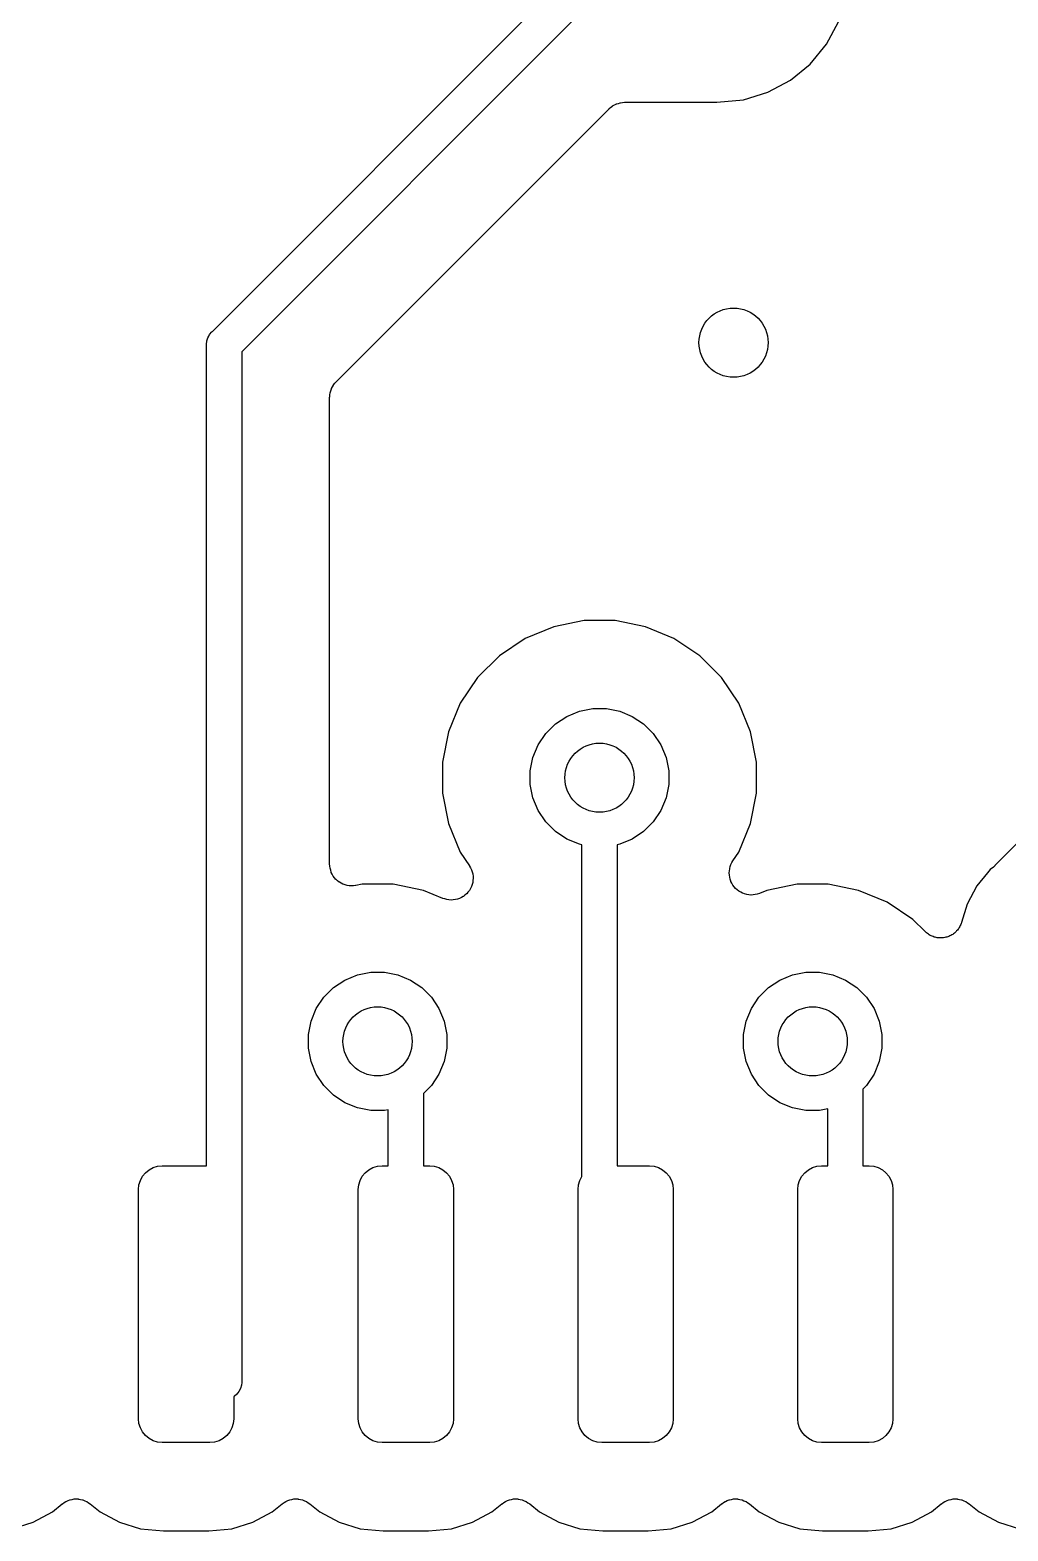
# Model space of a CAD drawing. Extents: x 1.79 to 9.66, y -5.89 to -1.5.
# Drawn here: x 5.6749 to 5.8974, y -2.2022 to -1.8607 of the extents above; entities that cross this region are included whole.
import ezdxf

# ---------------------------------------------------------------- set-up
doc = ezdxf.new("R2010")
doc.units = 0
doc.header["$MEASUREMENT"] = 0
doc.layers.add('BLACK', color=7, linetype='CONTINUOUS')

msp = doc.modelspace()

# ---------------------------------------------------------------- linework, layer by layer
at = {"layer": 'BLACK', "linetype": 'CONTINUOUS'}
for p, q in [((5.71641, -1.92924), (5.79025, -1.8554)), ((5.79996, -1.85699), (5.72309, -1.93386)), ((5.85615, -1.86389), (5.8589, -1.85876)), ((5.85246, -1.86839), (5.85615, -1.86389)), ((5.84796, -1.87209), (5.85246, -1.86839)), ((5.83726, -1.87652), (5.84283, -1.87483)), ((5.84283, -1.87483), (5.84796, -1.87209)), ((5.80668, -1.87857), (5.80671, -1.87853)), ((5.80671, -1.87853), (5.80707, -1.87824)), ((5.80707, -1.87824), (5.80743, -1.87795)), ((5.80743, -1.87795), (5.80745, -1.87794)), ((5.80745, -1.87794), (5.80748, -1.87792)), ((5.80748, -1.87792), (5.80789, -1.87771)), ((5.80789, -1.87771), (5.80829, -1.87749)), ((5.80829, -1.87749), (5.80832, -1.87748)), ((5.80832, -1.87748), (5.80834, -1.87747)), ((5.80834, -1.87747), (5.80879, -1.87734)), ((5.80879, -1.87734), (5.80923, -1.87721)), ((5.80923, -1.87721), (5.80925, -1.87721)), ((5.80925, -1.87721), (5.80928, -1.8772)), ((5.80928, -1.8772), (5.80974, -1.87716)), ((5.80974, -1.87716), (5.8102, -1.87711)), ((5.8102, -1.87711), (5.83122, -1.87711)), ((5.83122, -1.87711), (5.83726, -1.87652)), ((5.74456, -1.94068), (5.80666, -1.87858)), ((5.80666, -1.87858), (5.80667, -1.87857)), ((5.80667, -1.87857), (5.80668, -1.87857)), ((5.80668, -1.87857), (5.80668, -1.87857)), ((5.71575, -1.92997), (5.71625, -1.92936)), ((5.71625, -1.92936), (5.71641, -1.92924)), ((5.71508, -1.93221), (5.71515, -1.93142)), ((5.71509, -1.9324), (5.71508, -1.93221)), ((5.71509, -2.11909), (5.71509, -1.9324)), ((5.71515, -1.93142), (5.71538, -1.93067)), ((5.71538, -1.93067), (5.71558, -1.93029)), ((5.71558, -1.93029), (5.71575, -1.92997)), ((5.72309, -1.93386), (5.72309, -2.16846)), ((5.74315, -1.94369), (5.74319, -1.94323)), ((5.74319, -1.94323), (5.7432, -1.9432)), ((5.7432, -1.94318), (5.74334, -1.94274)), ((5.7432, -1.9432), (5.7432, -1.94318)), ((5.74334, -1.94274), (5.74348, -1.9423)), ((5.74348, -1.9423), (5.74349, -1.94227)), ((5.74349, -1.94227), (5.7435, -1.94225)), ((5.7435, -1.94225), (5.74372, -1.94184)), ((5.74372, -1.94184), (5.74394, -1.94144)), ((5.74394, -1.94144), (5.74396, -1.94142)), ((5.74396, -1.94142), (5.74397, -1.94139)), ((5.74397, -1.94139), (5.74427, -1.94104)), ((5.74427, -1.94104), (5.74456, -1.94068)), ((5.74309, -1.94422), (5.7431, -1.9442)), ((5.7431, -1.9442), (5.74309, -1.9442)), ((5.74309, -1.9442), (5.7431, -1.9442)), ((5.74309, -2.05043), (5.74309, -1.94422)), ((5.7431, -1.94415), (5.74315, -1.94369)), ((5.7431, -1.9442), (5.7431, -1.94415)), ((5.79407, -1.99643), (5.78757, -1.99912)), ((5.80098, -1.99505), (5.79407, -1.99643)), ((5.80802, -1.99505), (5.80098, -1.99505)), ((5.81493, -1.99643), (5.80802, -1.99505)), ((5.82143, -1.99912), (5.81493, -1.99643)), ((5.78757, -1.99912), (5.78171, -2.00303)), ((5.82729, -2.00303), (5.82143, -1.99912)), ((5.78171, -2.00303), (5.77673, -2.00801)), ((5.83227, -2.00801), (5.82729, -2.00303)), ((5.77673, -2.00801), (5.77282, -2.01387)), ((5.83618, -2.01387), (5.83227, -2.00801)), ((5.77282, -2.01387), (5.77013, -2.02037)), ((5.79991, -2.01566), (5.80295, -2.01505)), ((5.80295, -2.01505), (5.80605, -2.01505)), ((5.80605, -2.01505), (5.80909, -2.01566)), ((5.83887, -2.02037), (5.83618, -2.01387)), ((5.79227, -2.02076), (5.79446, -2.01857)), ((5.79446, -2.01857), (5.79704, -2.01684)), ((5.79704, -2.01684), (5.79991, -2.01566)), ((5.80909, -2.01566), (5.81196, -2.01684)), ((5.81196, -2.01684), (5.81454, -2.01857)), ((5.81454, -2.01857), (5.81673, -2.02076)), ((5.77013, -2.02037), (5.76875, -2.02728)), ((5.79054, -2.02334), (5.79227, -2.02076)), ((5.81673, -2.02076), (5.81846, -2.02334)), ((5.84025, -2.02728), (5.83887, -2.02037)), ((5.78936, -2.02621), (5.79054, -2.02334)), ((5.81846, -2.02334), (5.81964, -2.02621)), ((5.76875, -2.02728), (5.76875, -2.03432)), ((5.78875, -2.02925), (5.78936, -2.02621)), ((5.81964, -2.02621), (5.82025, -2.02925)), ((5.84025, -2.03432), (5.84025, -2.02728)), ((5.78875, -2.03235), (5.78875, -2.02925)), ((5.82025, -2.02925), (5.82025, -2.03235)), ((5.76875, -2.03432), (5.77013, -2.04123)), ((5.78936, -2.03539), (5.78875, -2.03235)), ((5.79054, -2.03826), (5.78936, -2.03539)), ((5.81964, -2.03539), (5.81846, -2.03826)), ((5.82025, -2.03235), (5.81964, -2.03539)), ((5.83887, -2.04123), (5.84025, -2.03432)), ((5.91114, -2.03413), (5.89447, -2.0508)), ((5.79227, -2.04084), (5.79054, -2.03826)), ((5.81846, -2.03826), (5.81673, -2.04084)), ((5.77013, -2.04123), (5.77282, -2.04773)), ((5.79446, -2.04303), (5.79227, -2.04084)), ((5.81673, -2.04084), (5.81454, -2.04303)), ((5.83618, -2.04773), (5.83887, -2.04123)), ((5.79704, -2.04476), (5.79446, -2.04303)), ((5.79991, -2.04594), (5.79704, -2.04476)), ((5.81196, -2.04476), (5.80909, -2.04594)), ((5.81454, -2.04303), (5.81196, -2.04476)), ((5.77282, -2.04773), (5.77491, -2.05085)), ((5.8005, -2.04606), (5.79991, -2.04594)), ((5.8005, -2.12154), (5.8005, -2.04606)), ((5.80909, -2.04594), (5.8085, -2.04606)), ((5.8085, -2.04606), (5.8085, -2.11909)), ((5.83486, -2.04971), (5.83618, -2.04773)), ((5.74314, -2.0509), (5.74309, -2.05043)), ((5.74318, -2.05137), (5.74314, -2.0509)), ((5.74319, -2.05138), (5.74318, -2.05137)), ((5.74319, -2.0514), (5.74319, -2.05138)), ((5.74333, -2.05185), (5.74319, -2.0514)), ((5.74346, -2.05231), (5.74333, -2.05185)), ((5.74347, -2.05232), (5.74346, -2.05231)), ((5.74347, -2.05233), (5.74347, -2.05232)), ((5.7437, -2.05275), (5.74347, -2.05233)), ((5.77491, -2.05085), (5.77494, -2.0509)), ((5.77494, -2.0509), (5.77494, -2.0509)), ((5.77494, -2.0509), (5.77494, -2.0509)), ((5.77494, -2.0509), (5.77494, -2.05091)), ((5.77494, -2.05091), (5.77517, -2.05134)), ((5.77517, -2.05134), (5.77539, -2.05177)), ((5.77539, -2.05177), (5.77539, -2.05177)), ((5.77539, -2.05177), (5.77539, -2.05178)), ((5.77539, -2.05178), (5.77553, -2.05224)), ((5.77553, -2.05224), (5.77566, -2.0527)), ((5.77566, -2.0527), (5.77566, -2.05271)), ((5.77566, -2.05271), (5.77566, -2.05272)), ((5.77566, -2.05272), (5.77571, -2.05319)), ((5.83402, -2.05246), (5.83407, -2.05198)), ((5.83402, -2.05247), (5.83402, -2.05246)), ((5.83406, -2.05296), (5.83402, -2.05247)), ((5.83402, -2.05247), (5.83402, -2.05247)), ((5.83407, -2.05198), (5.83411, -2.0515)), ((5.83411, -2.0515), (5.83412, -2.0515)), ((5.83412, -2.05149), (5.83426, -2.05102)), ((5.83412, -2.0515), (5.83412, -2.05149)), ((5.83426, -2.05102), (5.8344, -2.05057)), ((5.8344, -2.05056), (5.83463, -2.05013)), ((5.8344, -2.05057), (5.8344, -2.05056)), ((5.8344, -2.05056), (5.8344, -2.05056)), ((5.83463, -2.05013), (5.83486, -2.04971)), ((5.89278, -2.05245), (5.89038, -2.05538)), ((5.89338, -2.05172), (5.89278, -2.05245)), ((5.89278, -2.05245), (5.89278, -2.05245)), ((5.89411, -2.05113), (5.89338, -2.05172)), ((5.89426, -2.05098), (5.89411, -2.05113)), ((5.89442, -2.05085), (5.89426, -2.05098)), ((5.89447, -2.0508), (5.89442, -2.05085)), ((5.74391, -2.05317), (5.7437, -2.05275)), ((5.74392, -2.05318), (5.74391, -2.05317)), ((5.74393, -2.0532), (5.74392, -2.05318)), ((5.74423, -2.05356), (5.74393, -2.0532)), ((5.74453, -2.05393), (5.74423, -2.05356)), ((5.74454, -2.05394), (5.74453, -2.05393)), ((5.74455, -2.05395), (5.74454, -2.05394)), ((5.74491, -2.05425), (5.74455, -2.05395)), ((5.74527, -2.05456), (5.74491, -2.05425)), ((5.74529, -2.05456), (5.74527, -2.05456)), ((5.7453, -2.05457), (5.74529, -2.05456)), ((5.74572, -2.0548), (5.7453, -2.05457)), ((5.74613, -2.05503), (5.74572, -2.0548)), ((5.74614, -2.05503), (5.74613, -2.05503)), ((5.74616, -2.05504), (5.74614, -2.05503)), ((5.74661, -2.05518), (5.74616, -2.05504)), ((5.74706, -2.05532), (5.74661, -2.05518)), ((5.74707, -2.05532), (5.74706, -2.05532)), ((5.74709, -2.05533), (5.74707, -2.05532)), ((5.74756, -2.05538), (5.74709, -2.05533)), ((5.74803, -2.05543), (5.74756, -2.05538)), ((5.74804, -2.05543), (5.74803, -2.05543)), ((5.74806, -2.05543), (5.74804, -2.05543)), ((5.74853, -2.05539), (5.74806, -2.05543)), ((5.749, -2.05535), (5.74853, -2.05539)), ((5.74903, -2.05534), (5.749, -2.05535)), ((5.74907, -2.05533), (5.74903, -2.05534)), ((5.74903, -2.05534), (5.74903, -2.05534)), ((5.74903, -2.05534), (5.74903, -2.05534)), ((5.75048, -2.05505), (5.74907, -2.05533)), ((5.75752, -2.05505), (5.75048, -2.05505)), ((5.76443, -2.05643), (5.75752, -2.05505)), ((5.77512, -2.05602), (5.77489, -2.05644)), ((5.77535, -2.05559), (5.77512, -2.05602)), ((5.7755, -2.05512), (5.77535, -2.05558)), ((5.77535, -2.05558), (5.77535, -2.05558)), ((5.77535, -2.05558), (5.77535, -2.05559)), ((5.77564, -2.05466), (5.7755, -2.05512)), ((5.7757, -2.05417), (5.77564, -2.05465)), ((5.77564, -2.05465), (5.77564, -2.05465)), ((5.77564, -2.05465), (5.77564, -2.05466)), ((5.77575, -2.05369), (5.7757, -2.05417)), ((5.77571, -2.05319), (5.77575, -2.05368)), ((5.77575, -2.05368), (5.77575, -2.05368)), ((5.77575, -2.05368), (5.77575, -2.05369)), ((5.83411, -2.05343), (5.83406, -2.05296)), ((5.83411, -2.05344), (5.83411, -2.05343)), ((5.83411, -2.05345), (5.83411, -2.05344)), ((5.83424, -2.0539), (5.83411, -2.05345)), ((5.83438, -2.05437), (5.83424, -2.0539)), ((5.83439, -2.05437), (5.83438, -2.05437)), ((5.83439, -2.05438), (5.83439, -2.05437)), ((5.83462, -2.05481), (5.83439, -2.05438)), ((5.83484, -2.05523), (5.83462, -2.05481)), ((5.83484, -2.05524), (5.83484, -2.05523)), ((5.83515, -2.05562), (5.83484, -2.05524)), ((5.83484, -2.05524), (5.83484, -2.05524)), ((5.83545, -2.05599), (5.83515, -2.05562)), ((5.83546, -2.056), (5.83545, -2.05599)), ((5.83584, -2.05632), (5.83546, -2.056)), ((5.83546, -2.056), (5.83546, -2.056)), ((5.84948, -2.05505), (5.84257, -2.05643)), ((5.85652, -2.05505), (5.84948, -2.05505)), ((5.86343, -2.05643), (5.85652, -2.05505)), ((5.89038, -2.05538), (5.88815, -2.05955)), ((5.76884, -2.05825), (5.76443, -2.05643)), ((5.76929, -2.05839), (5.76884, -2.05825)), ((5.76976, -2.05853), (5.76929, -2.05839)), ((5.76977, -2.05854), (5.76976, -2.05853)), ((5.76976, -2.05853), (5.76976, -2.05853)), ((5.77024, -2.05858), (5.76977, -2.05854)), ((5.77073, -2.05863), (5.77024, -2.05858)), ((5.77074, -2.05863), (5.77073, -2.05863)), ((5.77073, -2.05863), (5.77073, -2.05863)), ((5.77121, -2.05859), (5.77074, -2.05863)), ((5.7717, -2.05854), (5.77121, -2.05859)), ((5.77171, -2.05854), (5.7717, -2.05854)), ((5.7717, -2.05854), (5.7717, -2.05854)), ((5.77217, -2.0584), (5.77171, -2.05854)), ((5.77263, -2.05826), (5.77217, -2.0584)), ((5.77264, -2.05826), (5.77263, -2.05826)), ((5.77265, -2.05826), (5.77264, -2.05826)), ((5.77306, -2.05804), (5.77265, -2.05826)), ((5.7735, -2.05781), (5.77306, -2.05804)), ((5.77351, -2.0578), (5.7735, -2.0578)), ((5.7735, -2.0578), (5.7735, -2.05781)), ((5.77388, -2.0575), (5.77351, -2.0578)), ((5.77426, -2.0572), (5.77388, -2.0575)), ((5.77427, -2.05719), (5.77426, -2.05719)), ((5.77426, -2.05719), (5.77426, -2.0572)), ((5.77457, -2.05681), (5.77427, -2.05719)), ((5.77488, -2.05645), (5.77457, -2.05681)), ((5.77489, -2.05644), (5.77488, -2.05644)), ((5.77488, -2.05644), (5.77488, -2.05645)), ((5.8362, -2.05662), (5.83584, -2.05632)), ((5.83621, -2.05662), (5.8362, -2.05662)), ((5.8362, -2.05662), (5.8362, -2.05662)), ((5.83663, -2.05685), (5.83621, -2.05662)), ((5.83705, -2.05709), (5.83663, -2.05685)), ((5.83706, -2.05709), (5.83705, -2.05709)), ((5.83707, -2.05709), (5.83706, -2.05709)), ((5.83752, -2.05723), (5.83707, -2.05709)), ((5.83799, -2.05738), (5.83752, -2.05723)), ((5.838, -2.05738), (5.83799, -2.05738)), ((5.83799, -2.05738), (5.83799, -2.05738)), ((5.83847, -2.05743), (5.838, -2.05738)), ((5.83896, -2.05749), (5.83847, -2.05743)), ((5.83897, -2.05749), (5.83896, -2.05749)), ((5.83896, -2.05749), (5.83896, -2.05749)), ((5.83944, -2.05744), (5.83897, -2.05749)), ((5.83993, -2.0574), (5.83944, -2.05744)), ((5.83994, -2.0574), (5.83993, -2.0574)), ((5.83993, -2.0574), (5.83993, -2.0574)), ((5.8404, -2.05727), (5.83994, -2.0574)), ((5.84087, -2.05713), (5.8404, -2.05727)), ((5.84088, -2.05713), (5.84087, -2.05713)), ((5.84093, -2.05711), (5.84088, -2.05713)), ((5.84088, -2.05713), (5.84088, -2.05713)), ((5.84088, -2.05713), (5.84088, -2.05713)), ((5.84257, -2.05643), (5.84093, -2.05711)), ((5.86993, -2.05912), (5.86343, -2.05643)), ((5.87579, -2.06303), (5.86993, -2.05912)), ((5.88815, -2.05955), (5.88689, -2.06373)), ((5.87857, -2.06581), (5.87579, -2.06303)), ((5.87874, -2.06596), (5.87857, -2.06581)), ((5.87891, -2.06612), (5.87874, -2.06596)), ((5.87912, -2.06627), (5.87891, -2.06612)), ((5.87932, -2.06643), (5.87912, -2.06627)), ((5.88503, -2.0663), (5.88485, -2.06645)), ((5.88523, -2.06617), (5.88503, -2.0663)), ((5.88541, -2.066), (5.88523, -2.06617)), ((5.88561, -2.06583), (5.88541, -2.066)), ((5.88576, -2.06566), (5.88561, -2.06583)), ((5.88593, -2.06549), (5.88576, -2.06566)), ((5.88607, -2.06528), (5.88593, -2.06549)), ((5.88624, -2.06508), (5.88607, -2.06528)), ((5.88635, -2.06488), (5.88624, -2.06508)), ((5.88648, -2.06469), (5.88635, -2.06488)), ((5.88658, -2.06445), (5.88648, -2.06469)), ((5.8867, -2.06423), (5.88658, -2.06445)), ((5.88677, -2.06401), (5.8867, -2.06423)), ((5.88686, -2.06379), (5.88677, -2.06401)), ((5.88689, -2.06373), (5.88686, -2.06379)), ((5.87952, -2.06654), (5.87932, -2.06643)), ((5.87972, -2.06667), (5.87952, -2.06654)), ((5.87995, -2.06677), (5.87972, -2.06667)), ((5.88018, -2.06689), (5.87995, -2.06677)), ((5.8804, -2.06696), (5.88018, -2.06689)), ((5.88062, -2.06705), (5.8804, -2.06696)), ((5.88087, -2.0671), (5.88062, -2.06705)), ((5.88111, -2.06718), (5.88087, -2.0671)), ((5.88134, -2.0672), (5.88111, -2.06718)), ((5.88157, -2.06725), (5.88134, -2.0672)), ((5.88183, -2.06725), (5.88157, -2.06725)), ((5.88208, -2.06727), (5.88183, -2.06725)), ((5.88231, -2.06725), (5.88208, -2.06727)), ((5.88255, -2.06725), (5.88231, -2.06725)), ((5.8828, -2.06721), (5.88255, -2.06725)), ((5.88305, -2.06718), (5.8828, -2.06721)), ((5.88328, -2.06712), (5.88305, -2.06718)), ((5.88351, -2.06707), (5.88328, -2.06712)), ((5.88374, -2.06698), (5.88351, -2.06707)), ((5.88399, -2.0669), (5.88374, -2.06698)), ((5.8842, -2.0668), (5.88399, -2.0669)), ((5.88441, -2.06671), (5.8842, -2.0668)), ((5.88463, -2.06657), (5.88441, -2.06671)), ((5.88485, -2.06645), (5.88463, -2.06657)), ((5.74654, -2.07684), (5.74941, -2.07566)), ((5.74941, -2.07566), (5.75245, -2.07505)), ((5.75245, -2.07505), (5.75555, -2.07505)), ((5.75555, -2.07505), (5.75859, -2.07566)), ((5.75859, -2.07566), (5.76146, -2.07684)), ((5.84554, -2.07684), (5.84841, -2.07566)), ((5.84841, -2.07566), (5.85145, -2.07505)), ((5.85145, -2.07505), (5.85455, -2.07505)), ((5.85455, -2.07505), (5.85759, -2.07566)), ((5.85759, -2.07566), (5.86046, -2.07684)), ((5.74177, -2.08076), (5.74396, -2.07857)), ((5.74396, -2.07857), (5.74654, -2.07684)), ((5.76146, -2.07684), (5.76404, -2.07857)), ((5.76404, -2.07857), (5.76623, -2.08076)), ((5.84077, -2.08076), (5.84296, -2.07857)), ((5.84296, -2.07857), (5.84554, -2.07684)), ((5.86046, -2.07684), (5.86304, -2.07857)), ((5.86304, -2.07857), (5.86523, -2.08076)), ((5.73886, -2.08621), (5.74004, -2.08334)), ((5.74004, -2.08334), (5.74177, -2.08076)), ((5.76623, -2.08076), (5.76796, -2.08334)), ((5.76796, -2.08334), (5.76914, -2.08621)), ((5.83786, -2.08621), (5.83904, -2.08334)), ((5.83904, -2.08334), (5.84077, -2.08076)), ((5.86523, -2.08076), (5.86696, -2.08334)), ((5.86696, -2.08334), (5.86814, -2.08621)), ((5.73825, -2.08925), (5.73886, -2.08621)), ((5.76914, -2.08621), (5.76975, -2.08925)), ((5.83725, -2.08925), (5.83786, -2.08621)), ((5.86814, -2.08621), (5.86875, -2.08925)), ((5.73825, -2.09235), (5.73825, -2.08925)), ((5.76975, -2.08925), (5.76975, -2.09235)), ((5.83725, -2.09235), (5.83725, -2.08925)), ((5.86875, -2.08925), (5.86875, -2.09235)), ((5.73886, -2.09539), (5.73825, -2.09235)), ((5.76975, -2.09235), (5.76914, -2.09539)), ((5.83786, -2.09539), (5.83725, -2.09235)), ((5.86875, -2.09235), (5.86814, -2.09539)), ((5.74004, -2.09826), (5.73886, -2.09539)), ((5.76914, -2.09539), (5.76796, -2.09826)), ((5.83904, -2.09826), (5.83786, -2.09539)), ((5.86814, -2.09539), (5.86696, -2.09826)), ((5.74177, -2.10084), (5.74004, -2.09826)), ((5.76796, -2.09826), (5.76623, -2.10084)), ((5.84077, -2.10084), (5.83904, -2.09826)), ((5.86696, -2.09826), (5.86523, -2.10084)), ((5.74396, -2.10303), (5.74177, -2.10084)), ((5.74654, -2.10476), (5.74396, -2.10303)), ((5.76623, -2.10084), (5.76443, -2.10264)), ((5.76443, -2.10264), (5.76443, -2.11909)), ((5.84296, -2.10303), (5.84077, -2.10084)), ((5.84554, -2.10476), (5.84296, -2.10303)), ((5.86523, -2.10084), (5.86443, -2.10164)), ((5.86443, -2.10164), (5.86443, -2.11909)), ((5.74941, -2.10594), (5.74654, -2.10476)), ((5.75245, -2.10655), (5.74941, -2.10594)), ((5.75555, -2.10655), (5.75245, -2.10655)), ((5.75643, -2.10637), (5.75555, -2.10655)), ((5.75643, -2.11909), (5.75643, -2.10637)), ((5.84841, -2.10594), (5.84554, -2.10476)), ((5.85145, -2.10655), (5.84841, -2.10594)), ((5.85455, -2.10655), (5.85145, -2.10655)), ((5.85643, -2.10617), (5.85455, -2.10655)), ((5.85643, -2.11909), (5.85643, -2.10617)), ((5.70052, -2.1215), (5.70119, -2.12068)), ((5.70119, -2.12068), (5.70201, -2.12001)), ((5.70201, -2.12001), (5.70295, -2.11951)), ((5.70295, -2.11951), (5.70396, -2.1192)), ((5.70396, -2.1192), (5.70502, -2.11909)), ((5.70502, -2.11909), (5.71509, -2.11909)), ((5.75052, -2.1215), (5.75119, -2.12068)), ((5.75119, -2.12068), (5.75201, -2.12001)), ((5.75201, -2.12001), (5.75295, -2.11951)), ((5.75295, -2.11951), (5.75396, -2.1192)), ((5.75396, -2.1192), (5.75502, -2.11909)), ((5.75502, -2.11909), (5.75643, -2.11909)), ((5.76443, -2.11909), (5.76585, -2.11909)), ((5.76585, -2.11909), (5.7669, -2.1192)), ((5.7669, -2.1192), (5.76792, -2.11951)), ((5.76792, -2.11951), (5.76885, -2.12001)), ((5.76885, -2.12001), (5.76967, -2.12068)), ((5.76967, -2.12068), (5.77035, -2.1215)), ((5.8085, -2.11909), (5.81585, -2.11909)), ((5.81585, -2.11909), (5.8169, -2.1192)), ((5.8169, -2.1192), (5.81792, -2.11951)), ((5.81792, -2.11951), (5.81885, -2.12001)), ((5.81885, -2.12001), (5.81967, -2.12068)), ((5.81967, -2.12068), (5.82035, -2.1215)), ((5.85052, -2.1215), (5.85119, -2.12068)), ((5.85119, -2.12068), (5.85201, -2.12001)), ((5.85201, -2.12001), (5.85295, -2.11951)), ((5.85295, -2.11951), (5.85396, -2.1192)), ((5.85396, -2.1192), (5.85502, -2.11909)), ((5.85502, -2.11909), (5.85643, -2.11909)), ((5.86443, -2.11909), (5.86585, -2.11909)), ((5.86585, -2.11909), (5.8669, -2.1192)), ((5.8669, -2.1192), (5.86792, -2.11951)), ((5.86792, -2.11951), (5.86885, -2.12001)), ((5.86885, -2.12001), (5.86967, -2.12068)), ((5.86967, -2.12068), (5.87035, -2.1215)), ((5.69961, -2.12451), (5.69971, -2.12345)), ((5.69971, -2.12345), (5.70002, -2.12244)), ((5.70002, -2.12244), (5.70052, -2.1215)), ((5.74961, -2.12451), (5.74971, -2.12345)), ((5.74971, -2.12345), (5.75002, -2.12244)), ((5.75002, -2.12244), (5.75052, -2.1215)), ((5.77035, -2.1215), (5.77085, -2.12244)), ((5.77085, -2.12244), (5.77116, -2.12345)), ((5.77116, -2.12345), (5.77126, -2.12451)), ((5.79961, -2.12451), (5.79971, -2.12345)), ((5.79971, -2.12345), (5.80002, -2.12244)), ((5.80002, -2.12244), (5.8005, -2.12154)), ((5.82035, -2.1215), (5.82085, -2.12244)), ((5.82085, -2.12244), (5.82116, -2.12345)), ((5.82116, -2.12345), (5.82126, -2.12451)), ((5.84961, -2.12451), (5.84971, -2.12345)), ((5.84971, -2.12345), (5.85002, -2.12244)), ((5.85002, -2.12244), (5.85052, -2.1215)), ((5.87035, -2.1215), (5.87085, -2.12244)), ((5.87085, -2.12244), (5.87116, -2.12345)), ((5.87116, -2.12345), (5.87126, -2.12451)), ((5.69961, -2.17667), (5.69961, -2.12451)), ((5.74961, -2.17667), (5.74961, -2.12451)), ((5.77126, -2.12451), (5.77126, -2.17667)), ((5.79961, -2.17667), (5.79961, -2.12451)), ((5.82126, -2.12451), (5.82126, -2.17667)), ((5.84961, -2.17667), (5.84961, -2.12451)), ((5.87126, -2.12451), (5.87126, -2.17667)), ((5.72309, -2.16846), (5.72304, -2.16905)), ((5.72133, -2.17161), (5.72126, -2.17164)), ((5.72126, -2.17164), (5.72126, -2.17667)), ((5.72194, -2.17111), (5.72133, -2.17161)), ((5.72244, -2.1705), (5.72194, -2.17111)), ((5.72281, -2.1698), (5.72244, -2.1705)), ((5.72304, -2.16905), (5.72281, -2.1698)), ((5.69971, -2.17773), (5.69961, -2.17667)), ((5.70002, -2.17874), (5.69971, -2.17773)), ((5.70052, -2.17968), (5.70002, -2.17874)), ((5.72085, -2.17874), (5.72035, -2.17968)), ((5.72116, -2.17773), (5.72085, -2.17874)), ((5.72126, -2.17667), (5.72116, -2.17773)), ((5.74971, -2.17773), (5.74961, -2.17667)), ((5.75002, -2.17874), (5.74971, -2.17773)), ((5.75052, -2.17968), (5.75002, -2.17874)), ((5.77085, -2.17874), (5.77035, -2.17968)), ((5.77116, -2.17773), (5.77085, -2.17874)), ((5.77126, -2.17667), (5.77116, -2.17773)), ((5.79971, -2.17773), (5.79961, -2.17667)), ((5.80002, -2.17874), (5.79971, -2.17773)), ((5.80052, -2.17968), (5.80002, -2.17874)), ((5.82085, -2.17874), (5.82035, -2.17968)), ((5.82116, -2.17773), (5.82085, -2.17874)), ((5.82126, -2.17667), (5.82116, -2.17773)), ((5.84971, -2.17773), (5.84961, -2.17667)), ((5.85002, -2.17874), (5.84971, -2.17773)), ((5.85052, -2.17968), (5.85002, -2.17874)), ((5.87085, -2.17874), (5.87035, -2.17968)), ((5.87116, -2.17773), (5.87085, -2.17874)), ((5.87126, -2.17667), (5.87116, -2.17773)), ((5.70119, -2.1805), (5.70052, -2.17968)), ((5.70201, -2.18117), (5.70119, -2.1805)), ((5.70295, -2.18167), (5.70201, -2.18117)), ((5.70396, -2.18198), (5.70295, -2.18167)), ((5.70502, -2.18209), (5.70396, -2.18198)), ((5.71585, -2.18209), (5.70502, -2.18209)), ((5.7169, -2.18198), (5.71585, -2.18209)), ((5.71792, -2.18167), (5.7169, -2.18198)), ((5.71885, -2.18117), (5.71792, -2.18167)), ((5.71967, -2.1805), (5.71885, -2.18117)), ((5.72035, -2.17968), (5.71967, -2.1805)), ((5.75119, -2.1805), (5.75052, -2.17968)), ((5.75201, -2.18117), (5.75119, -2.1805)), ((5.75295, -2.18167), (5.75201, -2.18117)), ((5.75396, -2.18198), (5.75295, -2.18167)), ((5.75502, -2.18209), (5.75396, -2.18198)), ((5.76585, -2.18209), (5.75502, -2.18209)), ((5.7669, -2.18198), (5.76585, -2.18209)), ((5.76792, -2.18167), (5.7669, -2.18198)), ((5.76885, -2.18117), (5.76792, -2.18167)), ((5.76967, -2.1805), (5.76885, -2.18117)), ((5.77035, -2.17968), (5.76967, -2.1805)), ((5.80119, -2.1805), (5.80052, -2.17968)), ((5.80201, -2.18117), (5.80119, -2.1805)), ((5.80295, -2.18167), (5.80201, -2.18117)), ((5.80396, -2.18198), (5.80295, -2.18167)), ((5.80502, -2.18209), (5.80396, -2.18198)), ((5.81585, -2.18209), (5.80502, -2.18209)), ((5.8169, -2.18198), (5.81585, -2.18209)), ((5.81792, -2.18167), (5.8169, -2.18198)), ((5.81885, -2.18117), (5.81792, -2.18167)), ((5.81967, -2.1805), (5.81885, -2.18117)), ((5.82035, -2.17968), (5.81967, -2.1805)), ((5.85119, -2.1805), (5.85052, -2.17968)), ((5.85201, -2.18117), (5.85119, -2.1805)), ((5.85295, -2.18167), (5.85201, -2.18117)), ((5.85396, -2.18198), (5.85295, -2.18167)), ((5.85502, -2.18209), (5.85396, -2.18198)), ((5.86585, -2.18209), (5.85502, -2.18209)), ((5.8669, -2.18198), (5.86585, -2.18209)), ((5.86792, -2.18167), (5.8669, -2.18198)), ((5.86885, -2.18117), (5.86792, -2.18167)), ((5.86967, -2.1805), (5.86885, -2.18117)), ((5.87035, -2.17968), (5.86967, -2.1805)), ((5.68002, -2.19788), (5.68226, -2.19604)), ((5.68226, -2.19604), (5.68228, -2.19603)), ((5.68228, -2.19603), (5.68228, -2.19602)), ((5.68228, -2.19602), (5.68229, -2.19602)), ((5.68229, -2.19602), (5.68232, -2.196)), ((5.68232, -2.196), (5.68271, -2.19574)), ((5.68271, -2.19574), (5.6831, -2.19549)), ((5.6831, -2.19549), (5.68312, -2.19548)), ((5.68312, -2.19548), (5.68313, -2.19547)), ((5.68313, -2.19547), (5.68357, -2.1953)), ((5.68357, -2.1953), (5.684, -2.19512)), ((5.684, -2.19512), (5.68402, -2.19511)), ((5.68402, -2.19511), (5.68404, -2.19511)), ((5.68404, -2.19511), (5.6845, -2.19502)), ((5.6845, -2.19502), (5.68496, -2.19493)), ((5.68496, -2.19493), (5.68498, -2.19493)), ((5.68498, -2.19493), (5.685, -2.19493)), ((5.685, -2.19493), (5.68546, -2.19493)), ((5.68546, -2.19493), (5.68594, -2.19493)), ((5.68594, -2.19493), (5.68596, -2.19494)), ((5.68596, -2.19494), (5.68598, -2.19494)), ((5.68598, -2.19494), (5.68643, -2.19503)), ((5.68643, -2.19503), (5.68689, -2.19513)), ((5.68689, -2.19513), (5.68691, -2.19513)), ((5.68691, -2.19513), (5.68693, -2.19514)), ((5.68693, -2.19514), (5.68736, -2.19532)), ((5.68736, -2.19532), (5.68779, -2.1955)), ((5.68779, -2.1955), (5.68781, -2.19551)), ((5.68781, -2.19551), (5.68783, -2.19552)), ((5.68783, -2.19552), (5.68821, -2.19578)), ((5.68821, -2.19578), (5.68861, -2.19604)), ((5.68861, -2.19604), (5.69085, -2.19788)), ((5.73002, -2.19788), (5.73226, -2.19604)), ((5.73226, -2.19604), (5.73228, -2.19603)), ((5.73228, -2.19603), (5.73228, -2.19602)), ((5.73228, -2.19602), (5.73229, -2.19602)), ((5.73229, -2.19602), (5.73232, -2.196)), ((5.73232, -2.196), (5.73271, -2.19574)), ((5.73271, -2.19574), (5.7331, -2.19549)), ((5.7331, -2.19549), (5.73312, -2.19548)), ((5.73312, -2.19548), (5.73313, -2.19547)), ((5.73313, -2.19547), (5.73357, -2.1953)), ((5.73357, -2.1953), (5.734, -2.19512)), ((5.734, -2.19512), (5.73402, -2.19511)), ((5.73402, -2.19511), (5.73404, -2.19511)), ((5.73404, -2.19511), (5.7345, -2.19502)), ((5.7345, -2.19502), (5.73496, -2.19493)), ((5.73496, -2.19493), (5.73498, -2.19493)), ((5.73498, -2.19493), (5.735, -2.19493)), ((5.735, -2.19493), (5.73546, -2.19493)), ((5.73546, -2.19493), (5.73594, -2.19493)), ((5.73594, -2.19493), (5.73596, -2.19494)), ((5.73596, -2.19494), (5.73598, -2.19494)), ((5.73598, -2.19494), (5.73643, -2.19503)), ((5.73643, -2.19503), (5.73689, -2.19513)), ((5.73689, -2.19513), (5.73691, -2.19513)), ((5.73691, -2.19513), (5.73693, -2.19514)), ((5.73693, -2.19514), (5.73736, -2.19532)), ((5.73736, -2.19532), (5.73779, -2.1955)), ((5.73779, -2.1955), (5.73781, -2.19551)), ((5.73781, -2.19551), (5.73783, -2.19552)), ((5.73783, -2.19552), (5.73821, -2.19578)), ((5.73821, -2.19578), (5.73861, -2.19604)), ((5.73861, -2.19604), (5.74085, -2.19788)), ((5.78002, -2.19788), (5.78226, -2.19604)), ((5.78226, -2.19604), (5.78228, -2.19603)), ((5.78228, -2.19603), (5.78228, -2.19602)), ((5.78228, -2.19602), (5.78229, -2.19602)), ((5.78229, -2.19602), (5.78232, -2.196)), ((5.78232, -2.196), (5.78271, -2.19574)), ((5.78271, -2.19574), (5.7831, -2.19549)), ((5.7831, -2.19549), (5.78312, -2.19548)), ((5.78312, -2.19548), (5.78313, -2.19547)), ((5.78313, -2.19547), (5.78357, -2.1953)), ((5.78357, -2.1953), (5.784, -2.19512)), ((5.784, -2.19512), (5.78402, -2.19511)), ((5.78402, -2.19511), (5.78404, -2.19511)), ((5.78404, -2.19511), (5.7845, -2.19502)), ((5.7845, -2.19502), (5.78496, -2.19493)), ((5.78496, -2.19493), (5.78498, -2.19493)), ((5.78498, -2.19493), (5.785, -2.19493)), ((5.785, -2.19493), (5.78546, -2.19493)), ((5.78546, -2.19493), (5.78594, -2.19493)), ((5.78594, -2.19493), (5.78596, -2.19494)), ((5.78596, -2.19494), (5.78598, -2.19494)), ((5.78598, -2.19494), (5.78643, -2.19503)), ((5.78643, -2.19503), (5.78689, -2.19513)), ((5.78689, -2.19513), (5.78691, -2.19513)), ((5.78691, -2.19513), (5.78693, -2.19514)), ((5.78693, -2.19514), (5.78736, -2.19532)), ((5.78736, -2.19532), (5.78779, -2.1955)), ((5.78779, -2.1955), (5.78781, -2.19551)), ((5.78781, -2.19551), (5.78783, -2.19552)), ((5.78783, -2.19552), (5.78821, -2.19578)), ((5.78821, -2.19578), (5.78861, -2.19604)), ((5.78861, -2.19604), (5.79085, -2.19788)), ((5.83002, -2.19788), (5.83226, -2.19604)), ((5.83226, -2.19604), (5.83228, -2.19603)), ((5.83228, -2.19603), (5.83228, -2.19602)), ((5.83228, -2.19602), (5.83229, -2.19602)), ((5.83229, -2.19602), (5.83232, -2.196)), ((5.83232, -2.196), (5.83271, -2.19574)), ((5.83271, -2.19574), (5.8331, -2.19549)), ((5.8331, -2.19549), (5.83312, -2.19548)), ((5.83312, -2.19548), (5.83313, -2.19547)), ((5.83313, -2.19547), (5.83357, -2.1953)), ((5.83357, -2.1953), (5.834, -2.19512)), ((5.834, -2.19512), (5.83402, -2.19511)), ((5.83402, -2.19511), (5.83404, -2.19511)), ((5.83404, -2.19511), (5.8345, -2.19502)), ((5.8345, -2.19502), (5.83496, -2.19493)), ((5.83496, -2.19493), (5.83498, -2.19493)), ((5.83498, -2.19493), (5.835, -2.19493)), ((5.835, -2.19493), (5.83546, -2.19493)), ((5.83546, -2.19493), (5.83594, -2.19493)), ((5.83594, -2.19493), (5.83596, -2.19494)), ((5.83596, -2.19494), (5.83598, -2.19494)), ((5.83598, -2.19494), (5.83643, -2.19503)), ((5.83643, -2.19503), (5.83689, -2.19513)), ((5.83689, -2.19513), (5.83691, -2.19513)), ((5.83691, -2.19513), (5.83693, -2.19514)), ((5.83693, -2.19514), (5.83736, -2.19532)), ((5.83736, -2.19532), (5.83779, -2.1955)), ((5.83779, -2.1955), (5.83781, -2.19551)), ((5.83781, -2.19551), (5.83783, -2.19552)), ((5.83783, -2.19552), (5.83821, -2.19578)), ((5.83821, -2.19578), (5.83861, -2.19604)), ((5.83861, -2.19604), (5.84085, -2.19788)), ((5.88002, -2.19788), (5.88226, -2.19604)), ((5.88226, -2.19604), (5.88228, -2.19603)), ((5.88228, -2.19603), (5.88228, -2.19602)), ((5.88228, -2.19602), (5.88229, -2.19602)), ((5.88229, -2.19602), (5.88232, -2.196)), ((5.88232, -2.196), (5.88271, -2.19574)), ((5.88271, -2.19574), (5.8831, -2.19549)), ((5.8831, -2.19549), (5.88312, -2.19548)), ((5.88312, -2.19548), (5.88313, -2.19547)), ((5.88313, -2.19547), (5.88357, -2.1953)), ((5.88357, -2.1953), (5.884, -2.19512)), ((5.884, -2.19512), (5.88402, -2.19511)), ((5.88402, -2.19511), (5.88404, -2.19511)), ((5.88404, -2.19511), (5.8845, -2.19502)), ((5.8845, -2.19502), (5.88496, -2.19493)), ((5.88496, -2.19493), (5.88498, -2.19493)), ((5.88498, -2.19493), (5.885, -2.19493)), ((5.885, -2.19493), (5.88546, -2.19493)), ((5.88546, -2.19493), (5.88594, -2.19493)), ((5.88594, -2.19493), (5.88596, -2.19494)), ((5.88596, -2.19494), (5.88598, -2.19494)), ((5.88598, -2.19494), (5.88643, -2.19503)), ((5.88643, -2.19503), (5.88689, -2.19513)), ((5.88689, -2.19513), (5.88691, -2.19513)), ((5.88691, -2.19513), (5.88693, -2.19514)), ((5.88693, -2.19514), (5.88736, -2.19532)), ((5.88736, -2.19532), (5.88779, -2.1955)), ((5.88779, -2.1955), (5.88781, -2.19551)), ((5.88781, -2.19551), (5.88783, -2.19552)), ((5.88783, -2.19552), (5.88821, -2.19578)), ((5.88821, -2.19578), (5.88861, -2.19604)), ((5.88861, -2.19604), (5.89085, -2.19788)), ((5.67561, -2.20024), (5.68002, -2.19788)), ((5.69085, -2.19788), (5.69526, -2.20024)), ((5.72561, -2.20024), (5.73002, -2.19788)), ((5.74085, -2.19788), (5.74526, -2.20024)), ((5.77561, -2.20024), (5.78002, -2.19788)), ((5.79085, -2.19788), (5.79526, -2.20024)), ((5.82561, -2.20024), (5.83002, -2.19788)), ((5.84085, -2.19788), (5.84526, -2.20024)), ((5.87561, -2.20024), (5.88002, -2.19788)), ((5.89085, -2.19788), (5.89526, -2.20024)), ((5.67082, -2.20169), (5.67561, -2.20024)), ((5.69526, -2.20024), (5.70004, -2.20169)), ((5.70004, -2.20169), (5.70527, -2.20221)), ((5.70527, -2.20221), (5.7156, -2.20221)), ((5.7156, -2.20221), (5.72082, -2.20169)), ((5.72082, -2.20169), (5.72561, -2.20024)), ((5.74526, -2.20024), (5.75004, -2.20169)), ((5.75004, -2.20169), (5.75527, -2.20221)), ((5.75527, -2.20221), (5.7656, -2.20221)), ((5.7656, -2.20221), (5.77082, -2.20169)), ((5.77082, -2.20169), (5.77561, -2.20024)), ((5.79526, -2.20024), (5.80004, -2.20169)), ((5.80004, -2.20169), (5.80527, -2.20221)), ((5.80527, -2.20221), (5.8156, -2.20221)), ((5.8156, -2.20221), (5.82082, -2.20169)), ((5.82082, -2.20169), (5.82561, -2.20024)), ((5.84526, -2.20024), (5.85004, -2.20169)), ((5.85004, -2.20169), (5.85527, -2.20221)), ((5.85527, -2.20221), (5.8656, -2.20221)), ((5.8656, -2.20221), (5.87082, -2.20169)), ((5.87082, -2.20169), (5.87561, -2.20024)), ((5.89526, -2.20024), (5.90004, -2.20169))]:
    msp.add_line(p, q, dxfattribs=at)
at = {"layer": 'BLACK'}
for centre in [(5.835, -1.9318), (5.8045, -2.0308), (5.754, -2.0908), (5.853, -2.0908)]:
    msp.add_circle(centre, 0.00787, dxfattribs=at)

doc.saveas('drawing.dxf')
